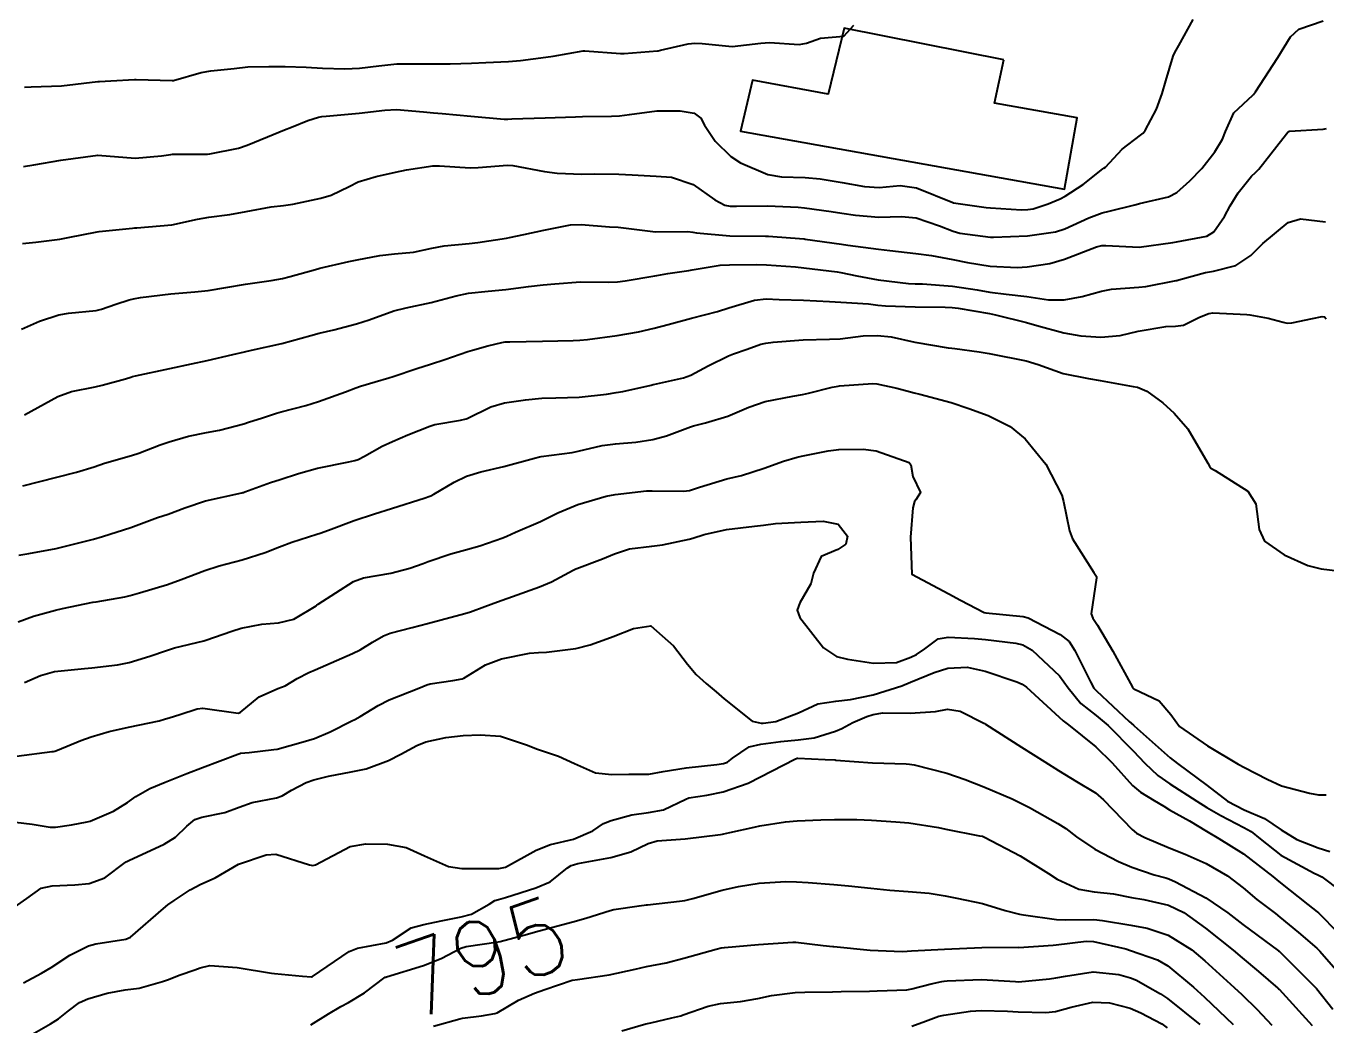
# Model space of a CAD drawing. Header units: metres. Extents: x 307586 to 320046, y 7427249 to 7434250.
# Drawn here: x 319227.2 to 319297, y 7429492.4 to 7429546.1 of the extents above; entities that cross this region are included whole.
import ezdxf
from ezdxf.enums import TextEntityAlignment as Align

# ---------------------------------------------------------------- set-up
doc = ezdxf.new("R2010")
doc.units = ezdxf.units.M
doc.header["$MEASUREMENT"] = 0
for name, color, linetype in [('Cotas', 45, 'Continuous'), ('Curvas de Nivel 1m', 11, 'Continuous'), ('Curvas de Nivel 5m', 15, 'Continuous'), ('Edificações', 30, 'Continuous')]:
    doc.layers.add(name, color=color, linetype=linetype)
doc.styles.add('Style-STANDARD', font='STANDARD.shx')

msp = doc.modelspace()

# ---------------------------------------------------------------- linework, layer by layer
at = {"layer": 'Curvas de Nivel 1m', "flags": 128}
for points, elevation in [([(319227.066, 7429538.531), (319227.626, 7429538.626), (319229.07, 7429538.868), (319231.073, 7429539.14), (319233.071, 7429538.976), (319234.492, 7429539.099), (319234.983, 7429539.183), (319235.074, 7429539.19), (319236.966, 7429539.189), (319237.084, 7429539.202), (319238.618, 7429539.524), (319239.089, 7429539.675), (319240.187, 7429540.127), (319241.098, 7429540.494), (319241.467, 7429540.648), (319242.359, 7429541.007), (319242.923, 7429541.184), (319243.105, 7429541.214), (319243.34, 7429541.231), (319245.107, 7429541.405), (319246.499, 7429541.566), (319247.109, 7429541.59), (319248.571, 7429541.473), (319249.108, 7429541.42), (319249.565, 7429541.381), (319251.106, 7429541.24), (319252.91, 7429541.077), (319253.105, 7429541.078), (319253.317, 7429541.089), (319255.106, 7429541.15), (319256.74, 7429541.201), (319257.107, 7429541.217), (319258.681, 7429541.24), (319259.107, 7429541.258), (319259.638, 7429541.332), (319261.11, 7429541.515), (319262.361, 7429541.517), (319263.109, 7429541.404), (319263.477, 7429541.125), (319263.678, 7429540.751), (319264.246, 7429539.894), (319265.086, 7429539.076), (319265.612, 7429538.725), (319267.074, 7429538.097), (319267.804, 7429537.97), (319269.072, 7429537.946), (319269.881, 7429537.867), (319271.068, 7429537.667), (319272.266, 7429537.447), (319273.064, 7429537.402), (319274.187, 7429537.502), (319275.065, 7429537.388), (319277.016, 7429536.59), (319277.053, 7429536.58), (319278.812, 7429536.334), (319279.05, 7429536.308), (319280.715, 7429536.208), (319281.05, 7429536.213), (319281.326, 7429536.262), (319282.142, 7429536.529), (319282.783, 7429536.797), (319283.059, 7429536.934), (319284.014, 7429537.561), (319285.082, 7429538.399), (319285.136, 7429538.436), (319285.224, 7429538.489), (319286.116, 7429539.456), (319287.1, 7429540.216), (319287.241, 7429540.329), (319287.351, 7429540.468), (319287.97, 7429541.612), (319288.275, 7429542.459), (319288.465, 7429543.132), (319288.86, 7429544.453), (319288.946, 7429544.662), (319289.159, 7429545.028), (319289.929, 7429546.439)], 782), ([(319227.021, 7429534.398), (319227.735, 7429534.47), (319229.025, 7429534.63), (319229.474, 7429534.715), (319231.031, 7429535.017), (319231.139, 7429535.031), (319232.033, 7429535.13), (319232.935, 7429535.22), (319233.034, 7429535.231), (319233.155, 7429535.239), (319235.036, 7429535.403), (319236.414, 7429535.702), (319237.04, 7429535.809), (319238.153, 7429535.948), (319239.044, 7429536.117), (319240.375, 7429536.359), (319241.047, 7429536.435), (319241.55, 7429536.512), (319243.051, 7429536.823), (319243.607, 7429536.992), (319244.576, 7429537.461), (319245.064, 7429537.707), (319246.029, 7429538), (319247.072, 7429538.227), (319247.663, 7429538.355), (319249.078, 7429538.57), (319249.429, 7429538.573), (319251.076, 7429538.459), (319251.5, 7429538.473), (319253.079, 7429538.607), (319253.369, 7429538.585), (319255.074, 7429538.256), (319255.751, 7429538.165), (319257.072, 7429538.116), (319257.763, 7429538.133), (319259.073, 7429538.116), (319259.788, 7429538.083), (319261.072, 7429538.019), (319261.891, 7429537.952), (319263.065, 7429537.558), (319264.224, 7429536.742), (319264.764, 7429536.448), (319265.05, 7429536.394), (319265.384, 7429536.392), (319267.05, 7429536.408), (319268.701, 7429536.345), (319269.049, 7429536.31), (319270.485, 7429536.103), (319271.047, 7429536.025), (319271.78, 7429535.919), (319273.045, 7429535.805), (319274.261, 7429535.837), (319275.045, 7429535.771), (319276.294, 7429535.344), (319277.037, 7429535.046), (319277.4, 7429534.95), (319279.035, 7429534.737), (319279.202, 7429534.726), (319281.035, 7429534.798), (319282.543, 7429535.02), (319283.04, 7429535.184), (319284.32, 7429535.775), (319285.048, 7429536.04), (319285.415, 7429536.121), (319286.805, 7429536.472), (319286.995, 7429536.529), (319287.054, 7429536.547), (319288.603, 7429536.903), (319289.063, 7429537.141), (319289.757, 7429537.755), (319290.407, 7429538.43), (319291.092, 7429539.32), (319291.51, 7429540.004), (319291.676, 7429540.414), (319292.119, 7429541.408), (319293.132, 7429542.364), (319293.152, 7429542.38), (319293.171, 7429542.399), (319293.279, 7429542.542), (319294.481, 7429544.38), (319295.164, 7429545.497), (319295.618, 7429545.916), (319296.926, 7429546.352)], 783), ([(319227.119, 7429542.791), (319227.489, 7429542.816), (319229.12, 7429542.863), (319231.074, 7429543.093), (319231.122, 7429543.096), (319231.163, 7429543.099), (319231.764, 7429543.134), (319233.038, 7429543.207), (319233.124, 7429543.209), (319235.07, 7429543.145), (319235.124, 7429543.153), (319236.622, 7429543.584), (319237.132, 7429543.669), (319238.39, 7429543.802), (319239.135, 7429543.884), (319240.256, 7429543.913), (319241.136, 7429543.906), (319242.27, 7429543.874), (319243.135, 7429543.811), (319244.334, 7429543.783), (319245.136, 7429543.819), (319246.162, 7429543.935), (319247.139, 7429544.044), (319248.025, 7429544.056), (319249.14, 7429544.047), (319250.003, 7429544.054), (319251.141, 7429544.089), (319251.914, 7429544.119), (319253.142, 7429544.174), (319253.78, 7429544.233), (319255.146, 7429544.4), (319255.539, 7429544.454), (319257.152, 7429544.74), (319257.233, 7429544.748), (319259.15, 7429544.605), (319259.346, 7429544.611), (319261.152, 7429544.748), (319261.181, 7429544.752), (319261.306, 7429544.778), (319262.789, 7429545.131), (319263.157, 7429545.165), (319263.537, 7429545.134), (319265.155, 7429544.981), (319266.707, 7429545.165), (319267.158, 7429545.197), (319268.762, 7429545.088), (319269.158, 7429545.15), (319269.909, 7429545.428), (319271.162, 7429545.54), (319271.689, 7429546.134)], 781), ([(319226.962, 7429529.784), (319227.928, 7429530.217), (319228.974, 7429530.56), (319229.496, 7429530.641), (319230.978, 7429530.787), (319231.261, 7429530.854), (319232.041, 7429531.129), (319232.743, 7429531.364), (319232.986, 7429531.424), (319233.352, 7429531.48), (319234.989, 7429531.68), (319236.275, 7429531.792), (319236.991, 7429531.862), (319237.95, 7429532.018), (319238.994, 7429532.197), (319240.376, 7429532.405), (319240.998, 7429532.517), (319241.394, 7429532.621), (319242.764, 7429533.002), (319242.95, 7429533.054), (319243.004, 7429533.065), (319244.564, 7429533.422), (319245.011, 7429533.516), (319246.222, 7429533.75), (319247.016, 7429533.836), (319248.03, 7429533.923), (319249.021, 7429534.132), (319249.673, 7429534.27), (319251.025, 7429534.394), (319251.484, 7429534.437), (319253.03, 7429534.681), (319253.195, 7429534.713), (319253.967, 7429534.866), (319255.035, 7429535.107), (319256.477, 7429535.397), (319257.039, 7429535.409), (319258.564, 7429535.288), (319259.037, 7429535.265), (319259.453, 7429535.22), (319261.035, 7429535.017), (319262.768, 7429535.031), (319263.035, 7429535.006), (319263.244, 7429534.966), (319265.034, 7429534.798), (319266.956, 7429534.789), (319267.034, 7429534.791), (319267.11, 7429534.786), (319268.292, 7429534.691), (319269.032, 7429534.634), (319269.087, 7429534.625), (319271.028, 7429534.353), (319271.379, 7429534.305), (319273.025, 7429534.09), (319273.637, 7429534.017), (319275.022, 7429533.862), (319275.879, 7429533.742), (319277.017, 7429533.53), (319277.808, 7429533.371), (319279.019, 7429533.177), (319280.466, 7429533.098), (319281.019, 7429533.132), (319282.225, 7429533.323), (319283.023, 7429533.544), (319284.743, 7429534.207), (319285.031, 7429534.291), (319285.231, 7429534.288), (319287.03, 7429534.202), (319288.848, 7429534.443), (319289.033, 7429534.476), (319290.669, 7429534.791), (319291.039, 7429535.023), (319291.62, 7429535.841), (319291.929, 7429536.411), (319292.355, 7429537.116), (319293.077, 7429538.004), (319293.275, 7429538.202), (319293.458, 7429538.394), (319294.758, 7429540.034), (319295.029, 7429540.371), (319295.064, 7429540.41), (319295.104, 7429540.429), (319296.914, 7429540.544), (319297.106, 7429540.567)], 784), ([(319227.038, 7429521.361), (319228.87, 7429521.83), (319229.924, 7429522.097), (319230.875, 7429522.393), (319231.432, 7429522.58), (319232.882, 7429522.992), (319233.262, 7429523.114), (319234.424, 7429523.562), (319234.892, 7429523.726), (319235.945, 7429524.032), (319236.9, 7429524.23), (319237.597, 7429524.365), (319238.908, 7429524.707), (319239.164, 7429524.783), (319239.913, 7429525.03), (319240.664, 7429525.274), (319240.916, 7429525.34), (319242.24, 7429525.686), (319242.922, 7429525.899), (319244.372, 7429526.423), (319244.93, 7429526.632), (319245.181, 7429526.717), (319245.973, 7429526.96), (319246.712, 7429527.176), (319246.937, 7429527.249), (319248.205, 7429527.67), (319248.948, 7429527.899), (319249.708, 7429528.156), (319250.958, 7429528.59), (319251.197, 7429528.66), (319252.034, 7429528.889), (319252.772, 7429529.075), (319252.965, 7429529.103), (319253.201, 7429529.112), (319254.966, 7429529.137), (319256.62, 7429529.18), (319256.967, 7429529.2), (319257.38, 7429529.237), (319258.969, 7429529.439), (319260.116, 7429529.644), (319260.974, 7429529.841), (319261.711, 7429530.037), (319262.979, 7429530.375), (319264.376, 7429530.739), (319264.985, 7429530.928), (319266.356, 7429531.35), (319266.99, 7429531.413), (319267.68, 7429531.39), (319268.99, 7429531.351), (319270.38, 7429531.275), (319270.989, 7429531.231), (319272.493, 7429531.14), (319272.987, 7429531.082), (319273.39, 7429531.037), (319274.987, 7429530.986), (319276.603, 7429530.977), (319276.987, 7429530.956), (319277.311, 7429530.909), (319278.984, 7429530.621), (319279.315, 7429530.557), (319280.979, 7429530.152), (319281.525, 7429529.987), (319282.974, 7429529.582), (319283.902, 7429529.435), (319284.972, 7429529.35), (319286.007, 7429529.445), (319286.975, 7429529.686), (319288.469, 7429529.938), (319288.978, 7429529.951), (319289.414, 7429530), (319290.277, 7429530.427), (319290.772, 7429530.636), (319290.987, 7429530.664), (319292.813, 7429530.574), (319292.985, 7429530.561), (319293.968, 7429530.385), (319294.771, 7429530.164), (319294.98, 7429530.117), (319295.228, 7429530.12), (319296.342, 7429530.356), (319296.867, 7429530.468), (319296.984, 7429530.449), (319297.088, 7429530.348)], 786), ([(319226.817, 7429517.632), (319227.357, 7429517.721), (319228.821, 7429517.991), (319229.75, 7429518.224), (319230.827, 7429518.507), (319231.321, 7429518.642), (319232.833, 7429519.12), (319234.281, 7429519.659), (319234.844, 7429519.849), (319235.748, 7429520.183), (319236.855, 7429520.558), (319238.812, 7429520.99), (319238.863, 7429521.002), (319238.89, 7429521.012), (319238.963, 7429521.039), (319240.354, 7429521.539), (319240.87, 7429521.704), (319241.859, 7429522.024), (319242.876, 7429522.312), (319244.562, 7429522.657), (319244.88, 7429522.728), (319245.063, 7429522.786), (319245.404, 7429522.965), (319246.354, 7429523.493), (319246.895, 7429523.754), (319247.727, 7429524.111), (319248.908, 7429524.58), (319249.171, 7429524.656), (319250.55, 7429524.904), (319250.854, 7429524.96), (319250.914, 7429524.986), (319252.187, 7429525.621), (319252.922, 7429525.828), (319254.053, 7429525.991), (319254.925, 7429526.072), (319255.675, 7429526.093), (319256.926, 7429526.137), (319258.408, 7429526.288), (319258.929, 7429526.374), (319259.281, 7429526.445), (319260.812, 7429526.781), (319260.909, 7429526.805), (319260.933, 7429526.807), (319262.535, 7429527.168), (319262.941, 7429527.319), (319263.871, 7429527.824), (319264.957, 7429528.345), (319265.23, 7429528.456), (319265.961, 7429528.72), (319266.702, 7429528.976), (319266.966, 7429529.042), (319267.354, 7429529.091), (319268.968, 7429529.211), (319270.39, 7429529.245), (319270.969, 7429529.275), (319272.196, 7429529.423), (319272.971, 7429529.451), (319273.707, 7429529.366), (319274.968, 7429529.094), (319276.769, 7429528.788), (319276.965, 7429528.762), (319277.118, 7429528.741), (319278.434, 7429528.568), (319278.962, 7429528.479), (319279.065, 7429528.455), (319280.956, 7429528.091), (319281.608, 7429527.879), (319282.946, 7429527.408), (319284.312, 7429527.13), (319284.941, 7429527.021), (319286.701, 7429526.708), (319286.936, 7429526.667), (319287.452, 7429526.462), (319288.305, 7429525.827), (319288.921, 7429525.276), (319289.652, 7429524.433), (319290.727, 7429522.589), (319290.814, 7429522.421), (319290.891, 7429522.315), (319291.122, 7429522.185), (319292.873, 7429521.083), (319293.303, 7429520.393), (319293.475, 7429519.016), (319293.763, 7429518.386), (319294.832, 7429517.658), (319296.095, 7429517.086), (319296.821, 7429516.897), (319298.435, 7429516.709)], 787), ([(319226.776, 7429514.065), (319227.602, 7429514.356), (319228.786, 7429514.691), (319229.163, 7429514.78), (319230.792, 7429515.106), (319230.821, 7429515.112), (319230.978, 7429515.138), (319232.509, 7429515.409), (319232.796, 7429515.478), (319233.301, 7429515.616), (319234.803, 7429516.063), (319235.552, 7429516.336), (319236.81, 7429516.822), (319237.583, 7429517.058), (319238.818, 7429517.396), (319240.068, 7429517.784), (319240.829, 7429518.08), (319241.5, 7429518.346), (319242.839, 7429518.767), (319243.016, 7429518.822), (319243.466, 7429518.991), (319244.848, 7429519.507), (319245.944, 7429519.867), (319246.855, 7429520.143), (319248.661, 7429520.724), (319248.862, 7429520.788), (319248.956, 7429520.825), (319249.119, 7429520.917), (319250.21, 7429521.566), (319250.873, 7429521.877), (319251.65, 7429522.117), (319252.878, 7429522.414), (319254.531, 7429522.855), (319254.806, 7429522.929), (319254.884, 7429522.945), (319256.561, 7429523.16), (319256.889, 7429523.221), (319258.171, 7429523.534), (319258.895, 7429523.63), (319259.974, 7429523.712), (319260.899, 7429523.857), (319261.62, 7429524.055), (319262.91, 7429524.546), (319263.073, 7429524.595), (319263.732, 7429524.748), (319264.917, 7429525.111), (319266.049, 7429525.592), (319266.925, 7429525.903), (319268.42, 7429526.179), (319268.929, 7429526.274), (319269.255, 7429526.352), (319270.536, 7429526.664), (319270.863, 7429526.732), (319270.934, 7429526.741), (319272.719, 7429526.859), (319272.936, 7429526.854), (319274.013, 7429526.624), (319274.744, 7429526.426), (319274.931, 7429526.369), (319275.248, 7429526.289), (319276.926, 7429525.85), (319277.874, 7429525.528), (319278.919, 7429525.149), (319280.106, 7429524.548), (319280.906, 7429523.887), (319282.014, 7429522.529), (319282.868, 7429520.871), (319282.969, 7429520.518), (319283.284, 7429518.95), (319283.456, 7429518.511), (319284.596, 7429516.713), (319284.734, 7429516.491), (319284.745, 7429516.424), (319284.447, 7429514.495), (319284.547, 7429514.25), (319284.787, 7429513.874), (319285.623, 7429512.481), (319286.674, 7429510.541), (319286.724, 7429510.47), (319286.743, 7429510.458), (319288.098, 7429509.811), (319288.729, 7429509.068), (319289.194, 7429508.435), (319290.707, 7429507.388), (319292.358, 7429506.403), (319292.691, 7429506.232), (319293.902, 7429505.599), (319294.682, 7429505.242), (319296.187, 7429504.846), (319296.677, 7429504.755), (319297.086, 7429504.753)], 788), ([(319227.13, 7429510.791), (319227.982, 7429511.171), (319228.745, 7429511.38), (319230.344, 7429511.547), (319230.747, 7429511.587), (319232.129, 7429511.747), (319232.75, 7429511.867), (319233.862, 7429512.211), (319234.757, 7429512.515), (319235.189, 7429512.655), (319236.763, 7429513.041), (319236.875, 7429513.068), (319238.271, 7429513.547), (319238.773, 7429513.712), (319239.875, 7429513.931), (319240.778, 7429514.002), (319241.598, 7429514.195), (319242.792, 7429514.908), (319242.843, 7429514.948), (319242.912, 7429514.998), (319244.805, 7429516.22), (319245.349, 7429516.423), (319246.81, 7429516.671), (319247.828, 7429516.935), (319248.547, 7429517.194), (319248.818, 7429517.292), (319250.029, 7429517.703), (319250.828, 7429517.93), (319251.589, 7429518.135), (319252.838, 7429518.573), (319253.051, 7429518.665), (319253.52, 7429518.87), (319254.849, 7429519.454), (319255.787, 7429519.907), (319256.858, 7429520.354), (319258.391, 7429520.807), (319258.864, 7429520.898), (319260.557, 7429521.093), (319260.866, 7429521.1), (319262.548, 7429521.081), (319262.866, 7429521.114), (319263.405, 7429521.289), (319264.873, 7429521.739), (319265.668, 7429521.929), (319266.879, 7429522.308), (319267.92, 7429522.694), (319268.656, 7429522.914), (319268.887, 7429522.962), (319270.314, 7429523.243), (319270.893, 7429523.318), (319272.196, 7429523.344), (319272.892, 7429523.253), (319274.676, 7429522.613), (319274.76, 7429522.49), (319274.875, 7429521.861), (319275.272, 7429521.011), (319275.025, 7429520.608), (319274.954, 7429520.517), (319274.859, 7429520.178), (319274.738, 7429518.612), (319274.813, 7429516.61), (319276.803, 7429515.561), (319277.431, 7429515.213), (319278.705, 7429514.561), (319278.793, 7429514.544), (319280.791, 7429514.352), (319281.06, 7429514.268), (319282.781, 7429513.376), (319283.267, 7429513.002), (319283.571, 7429512.508), (319284.411, 7429510.832), (319284.602, 7429510.492), (319284.666, 7429510.415), (319284.741, 7429510.342), (319286.491, 7429508.706), (319286.723, 7429508.498), (319286.755, 7429508.47), (319288.698, 7429506.752), (319289.09, 7429506.436), (319290.681, 7429505.257), (319291.786, 7429504.409), (319292.668, 7429503.944), (319293.762, 7429503.481), (319294.658, 7429502.876), (319295.51, 7429502.361), (319296.646, 7429501.918), (319297.272, 7429501.712)], 789), ([(319226.644, 7429503.295), (319227.536, 7429503.177), (319228.509, 7429503.029), (319228.641, 7429503.014), (319228.784, 7429503.016), (319229.657, 7429503.15), (319230.488, 7429503.299), (319230.646, 7429503.344), (319231.909, 7429503.872), (319232.661, 7429504.346), (319233.105, 7429504.675), (319233.862, 7429505.102), (319234.676, 7429505.44), (319235.857, 7429505.903), (319236.684, 7429506.222), (319238.587, 7429506.936), (319238.692, 7429506.977), (319238.738, 7429506.994), (319239.193, 7429507.035), (319240.527, 7429507.189), (319240.696, 7429507.219), (319242.1, 7429507.608), (319242.705, 7429507.786), (319243.555, 7429508.143), (319244.719, 7429508.727), (319244.882, 7429508.807), (319245.171, 7429508.966), (319246.128, 7429509.557), (319246.732, 7429509.87), (319248.309, 7429510.497), (319248.74, 7429510.674), (319248.934, 7429510.725), (319250.152, 7429510.906), (319250.651, 7429510.993), (319250.744, 7429511.031), (319251.896, 7429511.744), (319252.755, 7429512.065), (319254.271, 7429512.37), (319254.758, 7429512.405), (319255.182, 7429512.422), (319256.761, 7429512.629), (319257.528, 7429512.819), (319258.428, 7429513.145), (319258.77, 7429513.27), (319259.86, 7429513.706), (319260.779, 7429513.833), (319262.012, 7429512.768), (319262.753, 7429511.775), (319263.225, 7429511.231), (319263.769, 7429510.745), (319264.303, 7429510.301), (319264.735, 7429509.922), (319266.236, 7429508.715), (319266.721, 7429508.61), (319266.822, 7429508.608), (319267.507, 7429508.698), (319268.728, 7429509.165), (319269.758, 7429509.644), (319270.734, 7429509.789), (319271.513, 7429509.874), (319272.738, 7429510.125), (319274.272, 7429510.617), (319274.745, 7429510.811), (319276.014, 7429511.334), (319276.753, 7429511.566), (319277.79, 7429511.611), (319278.751, 7429511.402), (319280.46, 7429510.829), (319280.745, 7429510.707), (319280.983, 7429510.538), (319282.727, 7429508.936), (319282.948, 7429508.739), (319283.241, 7429508.512), (319284.706, 7429507.343), (319285.579, 7429506.481), (319286.681, 7429505.262), (319287.11, 7429504.896), (319287.843, 7429504.452), (319288.365, 7429504.14), (319288.668, 7429503.956), (319289.735, 7429503.356), (319290.657, 7429502.799), (319291.321, 7429502.413), (319292.641, 7429501.587), (319294.207, 7429500.376), (319294.433, 7429500.185), (319294.62, 7429500.033), (319296.091, 7429498.872), (319296.604, 7429498.477), (319296.673, 7429498.419), (319296.747, 7429498.348), (319298.575, 7429496.481)], 791), ([(319226.588, 7429498.716), (319227.256, 7429499.18), (319228.021, 7429499.749), (319228.604, 7429499.871), (319229.837, 7429499.915), (319230.606, 7429499.993), (319231.44, 7429500.302), (319232.544, 7429501.121), (319232.588, 7429501.155), (319232.623, 7429501.174), (319232.726, 7429501.221), (319234.633, 7429502.112), (319235.234, 7429502.487), (319235.846, 7429503.078), (319236.281, 7429503.441), (319236.65, 7429503.563), (319237.897, 7429503.808), (319238.659, 7429504.099), (319239.353, 7429504.343), (319240.667, 7429504.594), (319240.978, 7429504.707), (319241.47, 7429505.012), (319242.258, 7429505.423), (319242.679, 7429505.568), (319243.459, 7429505.767), (319244.683, 7429506.002), (319245.485, 7429506.162), (319246.69, 7429506.61), (319247.342, 7429506.94), (319248.218, 7429507.41), (319248.703, 7429507.607), (319249.768, 7429507.848), (319250.709, 7429507.951), (319251.616, 7429507.984), (319252.708, 7429507.904), (319254.11, 7429507.451), (319254.698, 7429507.22), (319255.82, 7429506.839), (319256.689, 7429506.44), (319257.804, 7429505.933), (319258.683, 7429505.855), (319259.609, 7429505.865), (319260.684, 7429505.87), (319261.442, 7429506.016), (319262.687, 7429506.206), (319264.336, 7429506.382), (319264.69, 7429506.444), (319264.898, 7429506.521), (319265.168, 7429506.725), (319266.075, 7429507.344), (319266.705, 7429507.482), (319267.773, 7429507.628), (319268.709, 7429507.721), (319269.557, 7429507.825), (319270.716, 7429508.173), (319271.059, 7429508.315), (319271.637, 7429508.651), (319272.393, 7429508.977), (319272.727, 7429509.068), (319273.26, 7429509.164), (319274.728, 7429509.152), (319276.089, 7429509.237), (319276.731, 7429509.367), (319277.405, 7429509.255), (319278.723, 7429508.592), (319278.781, 7429508.559), (319280.705, 7429507.319), (319281.956, 7429506.527), (319282.688, 7429506.065), (319283.659, 7429505.482), (319284.677, 7429504.864), (319285.118, 7429504.486), (319286.657, 7429502.89), (319286.887, 7429502.699), (319287.341, 7429502.46), (319288.645, 7429501.904), (319289.511, 7429501.561), (319290.633, 7429501.064), (319291.772, 7429500.409), (319292.617, 7429499.767), (319293.356, 7429499.134), (319294.358, 7429498.374), (319294.6, 7429498.189), (319295.588, 7429497.36), (319296.575, 7429496.515), (319296.74, 7429496.347), (319297.595, 7429495.366)], 792), ([(319227.074, 7429494.653), (319228.036, 7429495.168), (319228.556, 7429495.473), (319229.564, 7429496.149), (319230.568, 7429496.646), (319230.956, 7429496.749), (319232.572, 7429497.003), (319232.826, 7429497.116), (319234.588, 7429498.646), (319234.837, 7429498.841), (319235.174, 7429499.084), (319236.021, 7429499.657), (319236.606, 7429499.961), (319237.365, 7429500.305), (319238.623, 7429501.04), (319240.119, 7429501.534), (319240.628, 7429501.561), (319242.436, 7429501.002), (319242.623, 7429500.962), (319242.757, 7429500.998), (319244.633, 7429501.981), (319245.465, 7429502.131), (319246.634, 7429502.099), (319247.632, 7429501.934), (319248.628, 7429501.471), (319249.915, 7429500.907), (319250.622, 7429500.8), (319250.726, 7429500.794), (319252.622, 7429500.791), (319252.972, 7429500.875), (319254.632, 7429501.792), (319255.392, 7429502.086), (319256.638, 7429502.376), (319257.666, 7429502.815), (319258.242, 7429503.213), (319258.652, 7429503.383), (319259.764, 7429503.681), (319260.658, 7429503.812), (319261.474, 7429503.958), (319262.669, 7429504.53), (319262.836, 7429504.592), (319263.802, 7429504.743), (319264.675, 7429504.914), (319266.015, 7429505.381), (319266.683, 7429505.721), (319268.517, 7429506.683), (319268.65, 7429506.724), (319268.694, 7429506.729), (319270.151, 7429506.665), (319270.693, 7429506.631), (319270.726, 7429506.626), (319272.691, 7429506.485), (319274.501, 7429506.423), (319274.691, 7429506.408), (319274.933, 7429506.365), (319276.686, 7429505.918), (319277.682, 7429505.574), (319278.679, 7429505.195), (319280.209, 7429504.545), (319280.67, 7429504.318), (319281.129, 7429504.074), (319282.66, 7429503.224), (319283.096, 7429502.952), (319283.663, 7429502.505), (319284.643, 7429501.829), (319285.928, 7429501.182), (319286.629, 7429500.877), (319287.846, 7429500.452), (319288.472, 7429500.293), (319288.621, 7429500.243), (319288.976, 7429500.079), (319290.611, 7429499.225), (319291.795, 7429498.408), (319292.594, 7429497.796), (319294.524, 7429496.371), (319294.551, 7429496.348), (319294.573, 7429496.33), (319296.553, 7429494.35), (319297.435, 7429493.23)], 793), ([(319226.774, 7429491.455), (319228.516, 7429492.443), (319228.956, 7429492.718), (319229.483, 7429493.15), (319230.08, 7429493.594), (319230.533, 7429493.796), (319231.565, 7429494.103), (319232.54, 7429494.278), (319233.282, 7429494.368), (319234.547, 7429494.721), (319234.815, 7429494.821), (319235.49, 7429495.081), (319236.274, 7429495.355), (319236.557, 7429495.452), (319237.079, 7429495.583), (319238.557, 7429495.473), (319240.399, 7429495.177), (319240.554, 7429495.153), (319242.066, 7429495.005), (319242.553, 7429494.978), (319242.595, 7429494.999), (319244.567, 7429496.334), (319245.018, 7429496.516), (319246.571, 7429496.802), (319246.904, 7429496.945), (319247.912, 7429497.602), (319248.586, 7429497.787), (319249.514, 7429497.986), (319250.593, 7429498.206), (319251.141, 7429498.349), (319252.092, 7429498.885), (319252.409, 7429499.078), (319252.606, 7429499.139), (319252.979, 7429499.246), (319254.612, 7429499.751), (319255.381, 7429500.077), (319256.31, 7429500.833), (319256.499, 7429500.957), (319256.625, 7429501.003), (319256.867, 7429501.068), (319258.629, 7429501.384), (319259.72, 7429501.701), (319260.637, 7429502.145), (319261.125, 7429502.288), (319262.639, 7429502.399), (319264.531, 7429502.621), (319264.642, 7429502.643), (319264.713, 7429502.658), (319265.026, 7429502.726), (319266.342, 7429503.019), (319266.649, 7429503.094), (319268.03, 7429503.312), (319268.653, 7429503.365), (319269.915, 7429503.406), (319270.654, 7429503.427), (319271.863, 7429503.439), (319272.654, 7429503.399), (319273.959, 7429503.315), (319274.653, 7429503.255), (319276.246, 7429502.997), (319276.648, 7429502.918), (319278.459, 7429502.563), (319278.612, 7429502.529), (319278.643, 7429502.52), (319278.712, 7429502.489), (319280.632, 7429501.471), (319282.153, 7429500.525), (319282.62, 7429500.223), (319283.794, 7429499.682), (319284.614, 7429499.551), (319285.651, 7429499.441), (319286.611, 7429499.248), (319287.276, 7429499.126), (319288.607, 7429498.824), (319289.431, 7429498.432), (319290.59, 7429497.59), (319292.077, 7429496.405), (319292.569, 7429495.995), (319293.442, 7429495.267), (319294.485, 7429494.371), (319294.518, 7429494.336), (319294.552, 7429494.304), (319296.322, 7429492.352)], 794), ([(319249.109, 7429492.322), (319250.521, 7429492.722), (319250.67, 7429492.75), (319251.686, 7429492.888), (319252.408, 7429492.998), (319252.525, 7429493.045), (319253.681, 7429493.718), (319254.542, 7429494.106), (319255.086, 7429494.303), (319256.552, 7429494.793), (319256.581, 7429494.801), (319256.838, 7429494.826), (319258.556, 7429495.081), (319259.95, 7429495.395), (319260.56, 7429495.524), (319261.604, 7429495.728), (319262.565, 7429495.974), (319264.298, 7429496.462), (319264.571, 7429496.531), (319264.742, 7429496.557), (319266.573, 7429496.71), (319268.423, 7429496.835), (319268.575, 7429496.834), (319270.049, 7429496.665), (319270.572, 7429496.612), (319270.625, 7429496.607), (319272.571, 7429496.411), (319274.295, 7429496.339), (319274.57, 7429496.35), (319274.804, 7429496.374), (319276.572, 7429496.462), (319278.573, 7429496.56), (319280.552, 7429496.562), (319280.573, 7429496.56), (319282.415, 7429496.682), (319282.576, 7429496.694), (319284.186, 7429496.889), (319284.579, 7429496.873), (319286.312, 7429496.473), (319286.572, 7429496.397), (319288.018, 7429495.898), (319288.564, 7429495.575), (319289.946, 7429494.426), (319290.548, 7429493.89), (319292.078, 7429492.405)], 796), ([(319259.227, 7429492.082), (319260.52, 7429492.448), (319260.787, 7429492.511), (319261.921, 7429492.766), (319262.402, 7429492.884), (319262.525, 7429492.926), (319263.866, 7429493.407), (319264.535, 7429493.539), (319265.607, 7429493.649), (319266.54, 7429493.82), (319267.268, 7429493.973), (319268.545, 7429494.131), (319269.061, 7429494.159), (319270.546, 7429494.178), (319271.018, 7429494.183), (319272.547, 7429494.214), (319272.956, 7429494.224), (319274.548, 7429494.286), (319274.821, 7429494.335), (319275.861, 7429494.597), (319276.419, 7429494.727), (319276.554, 7429494.744), (319276.721, 7429494.754), (319278.556, 7429494.825), (319280.378, 7429494.718), (319280.555, 7429494.715), (319282.209, 7429494.871), (319282.557, 7429494.915), (319283.066, 7429495.02), (319284.56, 7429495.244), (319285.935, 7429495.101), (319286.557, 7429494.927), (319286.886, 7429494.795), (319287.488, 7429494.456), (319288.169, 7429494.066), (319288.547, 7429493.818), (319290.299, 7429492.422)], 797), ([(319274.808, 7429492.319), (319275.543, 7429492.6), (319276.259, 7429492.861), (319276.528, 7429492.924), (319277.972, 7429493.128), (319278.532, 7429493.166), (319279.955, 7429493.122), (319280.531, 7429493.09), (319282.008, 7429493.055), (319282.539, 7429493.112), (319283.383, 7429493.349), (319284.544, 7429493.613), (319285.445, 7429493.58), (319286.541, 7429493.288), (319287.12, 7429493.042), (319288.243, 7429492.444), (319288.53, 7429492.236)], 798)]:
    msp.add_lwpolyline(points, dxfattribs=dict(at, elevation=elevation))
at = {"layer": 'Curvas de Nivel 5m', "flags": 128}
for points, elevation in [([(319227.133, 7429525.187), (319228.923, 7429526.159), (319229.645, 7429526.433), (319230.928, 7429526.696), (319231.297, 7429526.768), (319232.557, 7429527.124), (319232.841, 7429527.214), (319232.934, 7429527.24), (319233.098, 7429527.281), (319234.939, 7429527.669), (319236.1, 7429527.92), (319236.943, 7429528.101), (319238.323, 7429528.419), (319238.956, 7429528.574), (319239.332, 7429528.662), (319240.963, 7429529.02), (319242.522, 7429529.45), (319242.969, 7429529.567), (319243.741, 7429529.759), (319244.974, 7429530.08), (319245.651, 7429530.288), (319246.981, 7429530.765), (319247.641, 7429530.94), (319248.986, 7429531.222), (319250.319, 7429531.577), (319250.991, 7429531.728), (319252.052, 7429531.83), (319252.993, 7429531.91), (319254.209, 7429532.075), (319254.996, 7429532.164), (319255.62, 7429532.221), (319256.998, 7429532.325), (319258.496, 7429532.306), (319258.998, 7429532.333), (319259.402, 7429532.393), (319261.002, 7429532.649), (319261.114, 7429532.666), (319261.703, 7429532.773), (319262.824, 7429532.943), (319263.006, 7429532.976), (319264.52, 7429533.227), (319265.011, 7429533.25), (319266.469, 7429533.257), (319267.011, 7429533.249), (319268.562, 7429533.134), (319269.009, 7429533.087), (319270.8, 7429532.869), (319271.006, 7429532.834), (319271.856, 7429532.651), (319273.001, 7429532.445), (319274.629, 7429532.245), (319274.999, 7429532.228), (319275.39, 7429532.215), (319276.998, 7429532.093), (319278.325, 7429531.893), (319279.001, 7429531.777), (319279.882, 7429531.668), (319280.998, 7429531.536), (319282.164, 7429531.36), (319282.996, 7429531.363), (319283.965, 7429531.539), (319285.003, 7429531.826), (319285.544, 7429531.945), (319287.006, 7429532.037), (319287.394, 7429532.077), (319289.012, 7429532.394), (319289.048, 7429532.404), (319289.157, 7429532.439), (319290.6, 7429532.841), (319291.018, 7429532.912), (319292.225, 7429533.204), (319293.026, 7429533.738), (319293.674, 7429534.39), (319295.044, 7429535.522), (319295.7, 7429535.71), (319297.045, 7429535.547)], 785), ([(319226.689, 7429506.835), (319228.61, 7429507.08), (319228.692, 7429507.089), (319228.752, 7429507.1), (319228.897, 7429507.158), (319230.156, 7429507.687), (319230.7, 7429507.876), (319231.675, 7429508.159), (319232.706, 7429508.392), (319234.356, 7429508.742), (319234.71, 7429508.846), (319234.896, 7429508.903), (319235.471, 7429509.082), (319236.408, 7429509.383), (319236.718, 7429509.424), (319238.607, 7429509.149), (319238.715, 7429509.175), (319239.737, 7429510.026), (319240.737, 7429510.471), (319241.132, 7429510.623), (319241.786, 7429511.01), (319242.412, 7429511.338), (319242.748, 7429511.476), (319243.61, 7429511.846), (319244.757, 7429512.354), (319245.167, 7429512.558), (319245.828, 7429512.959), (319246.417, 7429513.305), (319246.77, 7429513.441), (319247.956, 7429513.751), (319248.779, 7429513.969), (319249.526, 7429514.168), (319250.787, 7429514.501), (319251.088, 7429514.598), (319251.867, 7429514.889), (319252.545, 7429515.133), (319252.796, 7429515.218), (319253.345, 7429515.418), (319254.804, 7429515.944), (319255.444, 7429516.206), (319256.619, 7429516.832), (319256.747, 7429516.898), (319256.814, 7429516.93), (319258.191, 7429517.441), (319258.827, 7429517.707), (319259.641, 7429517.982), (319260.833, 7429518.132), (319261.42, 7429518.188), (319262.839, 7429518.499), (319263.041, 7429518.556), (319263.659, 7429518.748), (319264.846, 7429519.024), (319266.359, 7429519.204), (319266.848, 7429519.259), (319267.487, 7429519.338), (319268.85, 7429519.409), (319270.045, 7429519.474), (319270.849, 7429519.314), (319271.357, 7429518.655), (319271.262, 7429518.23), (319270.832, 7429517.943), (319269.934, 7429517.562), (319269.537, 7429516.673), (319269.391, 7429516.09), (319268.797, 7429515.077), (319268.652, 7429514.682), (319268.787, 7429514.289), (319270.072, 7429512.667), (319270.758, 7429512.194), (319271.356, 7429512.055), (319272.755, 7429511.826), (319273.998, 7429511.864), (319274.758, 7429512.157), (319275.062, 7429512.305), (319275.515, 7429512.602), (319276.22, 7429513.146), (319276.773, 7429513.24), (319278.173, 7429513.168), (319278.771, 7429513.111), (319280.407, 7429512.913), (319280.776, 7429512.82), (319281.282, 7429512.535), (319282.752, 7429511.158), (319283.216, 7429510.513), (319283.897, 7429509.665), (319284.728, 7429509.019), (319285.372, 7429508.484), (319286.703, 7429507.121), (319287.33, 7429506.46), (319288.031, 7429505.795), (319288.682, 7429505.347), (319290.124, 7429504.425), (319290.67, 7429504.084), (319291.427, 7429503.651), (319292.659, 7429502.999), (319293.048, 7429502.785), (319293.54, 7429502.387), (319294.64, 7429501.514), (319296.43, 7429500.548), (319296.625, 7429500.461), (319296.848, 7429500.347), (319297.873, 7429499.588)], 790), ([(319242.517, 7429492.403), (319243.471, 7429492.986), (319244.129, 7429493.376), (319244.532, 7429493.605), (319245.391, 7429494.111), (319246.511, 7429494.95), (319246.538, 7429494.965), (319246.586, 7429494.982), (319248.56, 7429495.585), (319249.511, 7429495.963), (319250.569, 7429496.514), (319250.853, 7429496.614), (319252.573, 7429496.855), (319252.681, 7429496.878), (319254.162, 7429497.273), (319254.581, 7429497.394), (319255.72, 7429497.705), (319256.589, 7429497.931), (319257.29, 7429498.122), (319258.599, 7429498.549), (319258.802, 7429498.596), (319260.152, 7429498.785), (319260.545, 7429498.839), (319260.604, 7429498.845), (319262.326, 7429499.043), (319262.606, 7429499.076), (319263.037, 7429499.183), (319264.612, 7429499.635), (319265.502, 7429499.833), (319266.616, 7429500.011), (319268.037, 7429500.108), (319268.617, 7429500.09), (319269.246, 7429500.044), (319270.616, 7429499.938), (319271.402, 7429499.865), (319272.614, 7429499.75), (319273.629, 7429499.64), (319274.612, 7429499.563), (319275.743, 7429499.467), (319276.61, 7429499.321), (319277.229, 7429499.201), (319278.606, 7429498.915), (319279.823, 7429498.548), (319280.6, 7429498.352), (319280.822, 7429498.315), (319282.596, 7429498.053), (319283.07, 7429498.039), (319284.596, 7429498.054), (319285.069, 7429498.012), (319286.592, 7429497.758), (319287.454, 7429497.593), (319288.585, 7429497.218), (319289.854, 7429496.427), (319290.567, 7429495.832), (319292.141, 7429494.404), (319292.549, 7429494.023), (319293.373, 7429493.219), (319294.156, 7429492.376)], 795)]:
    msp.add_lwpolyline(points, dxfattribs=dict(at, elevation=elevation))
at = {"layer": 'Edificações'}
msp.add_lwpolyline([(319279.759, 7429544.264), (319271.176, 7429545.966), (319270.325, 7429542.421), (319266.258, 7429543.176), (319265.599, 7429540.429), (319283.022, 7429537.316), (319283.705, 7429541.137), (319279.264, 7429541.93)], close=True, dxfattribs=at)

# ---------------------------------------------------------------- texts
at = {"layer": 'Cotas', "style": 'Style-STANDARD'}
msp.add_text('795', height=4, rotation=19.20994, dxfattribs=at).set_placement((319251.719, 7429496.046, 795), align=Align.MIDDLE_CENTER)

doc.saveas('drawing.dxf')
